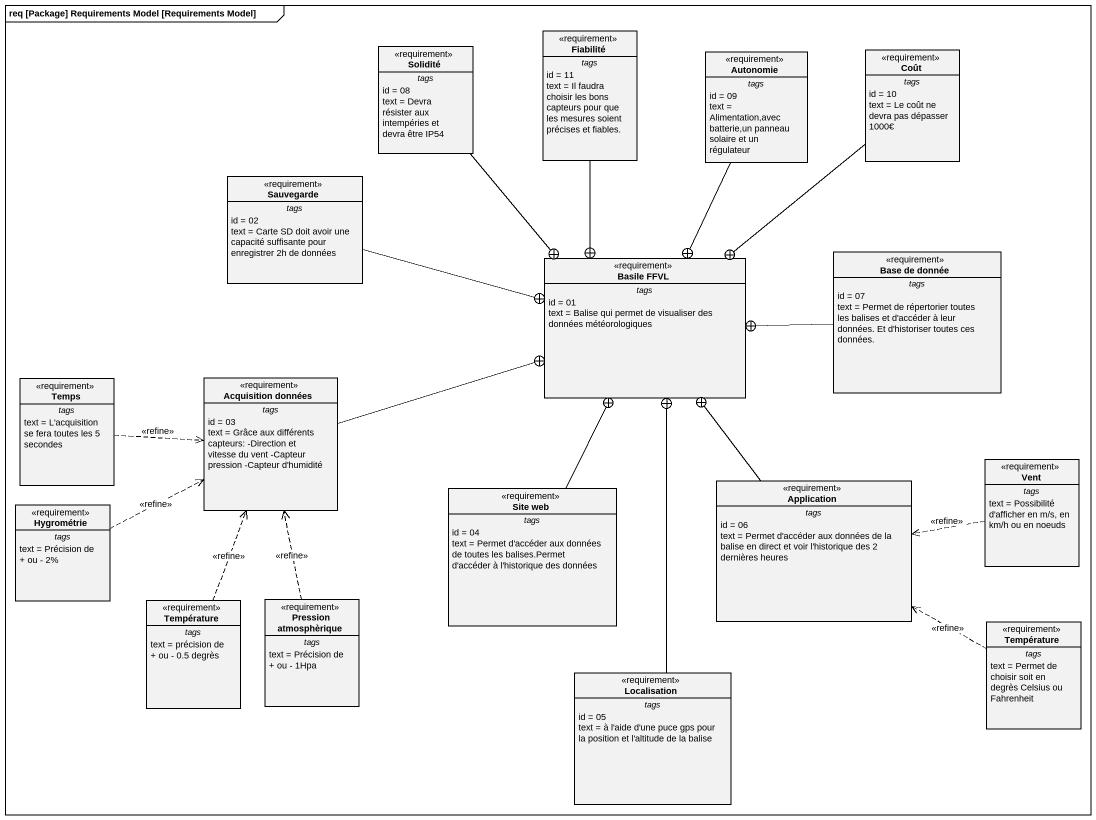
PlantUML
@startuml
mainframe req [Package] Requirements Model [Requirements Model]
hide circle
hide empty members
class Fiabilité <<requirement>> {
  -- tags --
  id = 11
  text = Il faudra choisir les bons capteurs pour que les mesures soient précises et fiables.
}
class Solidité <<requirement>> {
  -- tags --
  id = 08
  text = Devra résister aux intempéries et devra être IP54
}
class Autonomie <<requirement>> {
  -- tags --
  id = 09
  text = Alimentation,avec batterie,un panneau solaire et un régulateur
}
class Coût <<requirement>> {
  -- tags --
  id = 10
  text = Le coût ne devra pas dépasser 1000€
}
class Sauvegarde <<requirement>> {
  -- tags --
  id = 02
  text = Carte SD doit avoir une capacité suffisante pour enregistrer 2h de données
}
class "Basile FFVL" as Basile_FFVL <<requirement>> {
  -- tags --
  id = 01
  text = Balise qui permet de visualiser des données météorologiques
}
class "Base de donnée" as Base_de_donnée <<requirement>> {
  -- tags --
  id = 07
  text = Permet de répertorier toutes les balises et d'accéder à leur données. Et d'historiser toutes ces données.
}
class Temps <<requirement>> {
  -- tags --
  text = L'acquisition se fera toutes les 5 secondes
}
class "Acquisition données" as Acquisition_données <<requirement>> {
  -- tags --
  id = 03
  text = Grâce aux différents capteurs: -Direction et vitesse du vent -Capteur pression -Capteur d'humidité
}
class Vent <<requirement>> {
  -- tags --
  text = Possibilité d'afficher en m/s, en km/h ou en noeuds
}
class Hygrométrie <<requirement>> {
  -- tags --
  text = Précision de + ou - 2%
}
class "Site web" as Site_web <<requirement>> {
  -- tags --
  id = 04
  text = Permet d'accéder aux données de toutes les balises.Permet d'accéder à l'historique des données
}
class Application <<requirement>> {
  -- tags --
  id = 06
  text = Permet d'accéder aux données de la balise en direct et voir l'historique des 2 dernières heures
}
class Température <<requirement>> {
  -- tags --
  text = précision de + ou - 0.5 degrès
}
class "Pression atmosphèrique" as Pression_atmosphèrique <<requirement>> {
  -- tags --
  text = Précision de + ou - 1Hpa
}
class "Température" as Température_2 <<requirement>> {
  -- tags --
  text = Permet de choisir soit en degrès Celsius ou Fahrenheit
}
class Localisation <<requirement>> {
  -- tags --
  id = 05
  text = à l'aide d'une puce gps pour la position et l'altitude de la balise
}
Fiabilité --+ Basile_FFVL
Solidité --+ Basile_FFVL
Autonomie --+ Basile_FFVL
Coût --+ Basile_FFVL
Sauvegarde -right-+ Basile_FFVL
Base_de_donnée -left-+ Basile_FFVL
Temps .right.> Acquisition_données : <<refine>>
Acquisition_données -right-+ Basile_FFVL
Vent .left.> Application : <<refine>>
Hygrométrie .right.> Acquisition_données : <<refine>>
Site_web -up-+ Basile_FFVL
Application -up-+ Basile_FFVL
Température .up.> Acquisition_données : <<refine>>
Pression_atmosphèrique .up.> Acquisition_données : <<refine>>
Température_2 .left.> Application : <<refine>>
Localisation -up-+ Basile_FFVL
@enduml
